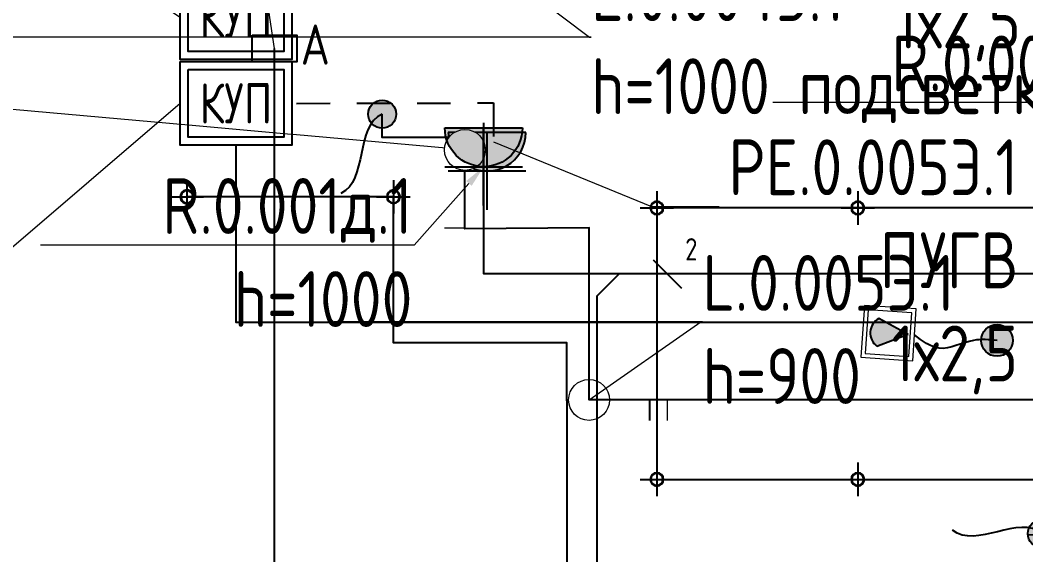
# Model space of a CAD drawing. Header units: millimetres. Extents: x -298345 to 861279, y -149517 to 72226.
# Drawn here: x 24492 to 28998, y 26687 to 29081 of the extents above; entities that cross this region are included whole.
import ezdxf
from ezdxf import colors
from ezdxf.entities.mleader import LeaderData, LeaderLine
from ezdxf.enums import TextEntityAlignment as Align
from ezdxf.math import Vec2, Vec3

# ---------------------------------------------------------------- set-up
doc = ezdxf.new("R2010")
doc.units = ezdxf.units.MM
doc.linetypes.add('JIS_02_0.7', pattern=[1.35, 0.75, -0.6])
doc.layers.get('0').update_dxf_attribs({"plot": 0})
for name, color, linetype in [('0_UNC_1 Сети. Оборудование', 1, 'Continuous'), ('0_UNC_12 ДСУП. Оборудование', 104, 'Continuous'), ('0_UNC_12 ДСУП. Трассы', 104, 'Continuous'), ('0_UNC_2 Розетки. Трассы', 1, 'Continuous'), ('0_UNC_3 Свет. Выключатели 230', 1, 'Continuous'), ('0_UNC_3 Свет. Выключатели 230. Трассы', 1, 'Continuous'), ('0_UNC_3 Свет. Трассы', 1, 'Continuous'), ('0_UNC_3.2 Аварийный свет. Оборудование', 1, 'Continuous'), ('0_UNC_3.2 Аварийный свет. Трассы', 1, 'Continuous'), ('0_UNC_4 LED. Оборудование 24', 1, 'Continuous'), ('0_UNC_6 WD. Оборудование', 1, 'Continuous')]:
    doc.layers.add(name, color=color, linetype=linetype)
doc.layers.add('0_UNC_2 Розетки. Оборудование', color=7, linetype='Continuous', true_color=0x991b1e)
doc.layers.add('0_UNC_3 Свет. Оборудование', color=7, linetype='Continuous', true_color=0x991b1e)
doc.layers.add('Отключено', color=104, linetype='Continuous', plot=False)
doc.styles.add('Unecom', font='GOST2304A_0.ttf', dxfattribs={"height": 2.5})
doc.styles.add('СПДС1.8', font='isocpeur.ttf', dxfattribs={"width": 0.8, "height": 1.8})
pattern_1 = [(0, (-2.5674, 3.856), (0, 6.985), [5.08, -1.905]), (90, (-2.5674, 3.856), (-6.985, 4e-16), [5.08, -1.905])]

# ---------------------------------------------------------------- blocks, each defined once
blk = doc.blocks.new('*U114')
at = {"color": 0, "lineweight": 13}
blk.add_lwpolyline([(0, 1.734), (0, 4.179), (0.867, 4.179)], dxfattribs=at)
at = {"color": 0, "ltscale": 2}
blk.add_lwpolyline([(0.867, 3.444), (0, 3.444)], dxfattribs=at)
at = {"color": 0, "lineweight": 13}
blk.add_circle((0, 0.867), 0.867, dxfattribs=at)
blk.add_circle((0, 0.867), 0.867, dxfattribs=at)
blk.add_circle((0, 0.867), 0.867, dxfattribs=at)
blk.add_circle((0, 0.867), 0.867, dxfattribs=at)
blk.add_circle((0, 0.867), 0.867, dxfattribs=at)
at = {"color": 0, "style": 'Unecom', "flags": 9}
for tag in ['ГРУППА', 'НАИМЕНОВАНИЕ']:
    blk.add_attdef(tag, (0, 0), '', height=2.5, dxfattribs=at)
blk = doc.blocks.new('_None')
blk = doc.blocks.new('*U309')
at = {"ltscale": 0.4}
h = blk.add_hatch(color=0, dxfattribs=at)
h.dxf.hatch_style = 1
h.paths.add_polyline_path([(1.737, 0, 0.414214), (0, 1.737), (0, 0)])
h = blk.add_hatch(color=0, dxfattribs=at)
h.dxf.hatch_style = 1
h.paths.add_polyline_path([(1.737, 0), (0, 0), (0, -1.737, 0.414214)])
at = {"color": 0, "linetype": 'ByBlock', "lineweight": -2}
for points in [[(0, 1.737), (0, -1.737)], [(1.737, 1.737), (1.737, -1.737)]]:
    blk.add_lwpolyline(points, dxfattribs=at)
at = {"color": 0, "ltscale": 0.4}
blk.add_lwpolyline([(3.475, 0), (0, 0)], dxfattribs=at)
at = {"color": 0, "linetype": 'ByBlock', "lineweight": -2}
blk.add_arc((0, 0), 1.737, 270, 90, dxfattribs=at)
at = {"color": 18, "true_color": 0x000000, "style": 'Unecom', "flags": 1}
for tag, p in [('НАЗНАЧЕНИЕ', (-2.52, 0.678)), ('ГРУППА', (-2.52, -2.272))]:
    blk.add_attdef(tag, p, '', height=2.5, rotation=180, dxfattribs=at)
at = {"layer": 'Defpoints', "style": 'Unecom'}
for tag, p in [('АТРИБУТ', (12.974, 0.678)), ('МОДЕЛЬ', (12.974, -2.272))]:
    blk.add_attdef(tag, p, '', height=2.5, rotation=180, dxfattribs=at)
blk = doc.blocks.new('*U28')
at = {"linetype": 'ByBlock'}
blk.add_wipeout([(1.881, 2.516), (1.881, -2.484), (-1.869, -2.484), (-1.869, 2.516)], dxfattribs=at)
at = {"linetype": 'ByBlock', "lineweight": -2}
for points in [[(1.881, 2.516), (1.881, -2.484), (-1.869, -2.484), (-1.869, 2.516)], [(1.524, 2.159), (1.524, -2.127), (-1.512, -2.127), (-1.512, 2.159)]]:
    blk.add_lwpolyline(points, close=True, dxfattribs=at)
at = {"linetype": 'ByBlock', "lineweight": -2, "style": 'СПДС1.8', "width": 0.8}
blk.add_text('КУП', height=1.8, rotation=270, dxfattribs=at).set_placement((0.006, 0.016), align=Align.MIDDLE_CENTER)
blk = doc.blocks.new('*U312')
at = {"ltscale": 0.4}
h = blk.add_hatch(color=0, dxfattribs=at)
h.dxf.hatch_style = 1
h.paths.add_polyline_path([(1.737, 0, 0.414214), (0, 1.737), (0, 0)])
h = blk.add_hatch(color=0, dxfattribs=at)
h.dxf.hatch_style = 1
h.paths.add_polyline_path([(1.737, 0), (0, 0), (0, -1.737, 0.414214)])
at = {"color": 0, "linetype": 'ByBlock', "lineweight": -2}
for points in [[(0, 1.737), (0, -1.737)], [(1.737, 1.737), (1.737, -1.737)]]:
    blk.add_lwpolyline(points, dxfattribs=at)
at = {"color": 0, "ltscale": 0.4}
blk.add_lwpolyline([(3.475, 0), (0, 0)], dxfattribs=at)
at = {"color": 0, "linetype": 'ByBlock', "lineweight": -2}
blk.add_arc((0, 0), 1.737, 270, 90, dxfattribs=at)
at = {"color": 18, "true_color": 0x000000, "style": 'Unecom', "flags": 1}
for tag, p in [('НАЗНАЧЕНИЕ', (-2.52, 0.678)), ('ГРУППА', (-2.52, -2.272))]:
    blk.add_attdef(tag, p, '', height=2.5, rotation=180, dxfattribs=at)
at = {"layer": 'Defpoints', "style": 'Unecom'}
for tag, p in [('АТРИБУТ', (12.974, 0.678)), ('МОДЕЛЬ', (12.974, -2.272))]:
    blk.add_attdef(tag, p, '', height=2.5, rotation=180, dxfattribs=at)
blk = doc.blocks.new('АО')
at = {"color": 1}
blk.add_lwpolyline([(-100, 60), (100, 60), (100, -60), (-100, -60), (-100, 60)], dxfattribs=at)
at = {"color": 1, "insert": (117.1, 107.6), "char_height": 180, "attachment_point": 1, "style": 'Unecom'}
blk.add_mtext('А', dxfattribs=at)
blk = doc.blocks.new('*U165')
h = blk.add_hatch()
h.set_pattern_fill('ANGLE', color=0)
h.set_pattern_definition(pattern_1)
h.paths.add_polyline_path([(1.25, -1.25, 1), (-1.25, -1.25, 1)])
at = {"linetype": 'ByBlock'}
h = blk.add_hatch(color=0, dxfattribs=at)
h.dxf.hatch_style = 1
h.paths.add_polyline_path([(0.05, -0.001, 1), (-0.05, -2.499, 1)])
at = {"color": 0, "linetype": 'ByBlock'}
blk.add_circle((0, -1.25), 1.25, dxfattribs=at)
at = {"color": 0, "linetype": 'ByBlock', "start_tangent": (-7.232311, 6.792824), "end_tangent": (-9.476781, 8.347555)}
blk.add_spline([(0, -1.25), (-7.984, -0.745)], degree=3, dxfattribs=at)
blk = doc.blocks.new('ELTOOL_CABLE_TICK_ANNO_100_1p8_0p8_0p6')
at = {"linetype": 'ByBlock'}
blk.add_line((-63.6, 63.6), (63.6, -63.6), dxfattribs=at)
at = {"style": 'Unecom'}
blk.add_attdef('COUNT', (80, 60), '', height=100, dxfattribs=at)
blk = doc.blocks.new('Протечки2')
at = {"linetype": 'ByBlock'}
h = blk.add_hatch(color=5, dxfattribs=at)
h.dxf.hatch_style = 1
h.paths.add_polyline_path([(-178, 0, 1), (178, 0, 1)])
h = blk.add_hatch(color=5, dxfattribs=at)
h.dxf.hatch_style = 1
h.paths.add_polyline_path([(0, -995), (-157, -1335, 0.549868), (157, -1335)])
at = {"color": 5, "linetype": 'ByBlock', "lineweight": 5}
blk.add_lwpolyline([(291, -925), (-291, -925), (-291, -1506), (291, -1506)], close=True, dxfattribs=at)
blk.add_lwpolyline([(245, -971), (-245, -971), (-245, -1460), (245, -1460), (245, -971)], dxfattribs=at)
at = {"color": 5, "linetype": 'ByBlock'}
for points in [[(0, -995), (-157, -1335)], [(0, -995), (157, -1335)]]:
    blk.add_lwpolyline(points, dxfattribs=at)
blk.add_circle((0, 0), 178, dxfattribs=at)
blk.add_arc((0, -1236), 185, 212.39, 327.61, dxfattribs=at)
blk.add_spline([(0, 0), (18, -263), (131, -639), (0, -925)], degree=3, dxfattribs=at)
blk = doc.blocks.new('ELF Встраиваемый точечный светильник - Точечный встраиваемый светильник-1896823-План расположения приборов освещения_ выключателей_ групп освещения цокольного этажа на отметке -4_800')
at = {"color": 0}
for p, q in [((0, 75), (0, -75)), ((-75, 0), (75, 0))]:
    blk.add_line(p, q, dxfattribs=at)
for radius, start, end in [(30, 0, 180), (30, 180, 360), (27, 0, 180), (27, 180, 360)]:
    blk.add_arc((0, 0), radius, start, end, dxfattribs=at)
at = {"color": 0, "style": 'Unecom', "flags": 9}
for tag in ['ГРУППА', 'МОЩНОСТЬ', 'НАИМЕНОВАНИЕ']:
    blk.add_attdef(tag, (0, 0), '', height=2.5, dxfattribs=at)
blk = doc.blocks.new('ELF Встраиваемый точечный светильник - Точечный встраиваемый светильник-V40-План расположения приборов освещения_ выключателей_ групп освещения цокольного этажа на отметке -4_800')
at = {"color": 0}
for p, q in [((0, 75), (0, -75)), ((-75, 0), (75, 0))]:
    blk.add_line(p, q, dxfattribs=at)
for radius, start, end in [(30, 120, 180), (30, 180, 285), (27, 46.2971, 180), (27, 180, 360), (30, 76.8649, 118.8816), (30, 0, 75), (30, 286.1089, 360), (27, 0, 45)]:
    blk.add_arc((0, 0), radius, start, end, dxfattribs=at)
at = {"color": 0, "style": 'Unecom', "flags": 9}
for tag in ['ГРУППА', 'МОЩНОСТЬ', 'НАИМЕНОВАНИЕ']:
    blk.add_attdef(tag, (0, 0), '', height=2.5, dxfattribs=at)
blk = doc.blocks.new('ELF Встраиваемый точечный светильник - Точечный встраиваемый светильник-V41-План расположения приборов освещения_ выключателей_ групп освещения цокольного этажа на отметке -4_800')
at = {"color": 0}
for p, q in [((0, 75), (0, -65)), ((-75, 0), (75, 0)), ((0, -65), (0, -70)), ((0, -70), (0, -75))]:
    blk.add_line(p, q, dxfattribs=at)
for radius, start, end in [(30, 15, 180), (30, 180, 360), (27, 165, 180), (27, 180, 360), (27, 45, 165), (27, 0, 45), (30, 0, 15)]:
    blk.add_arc((0, 0), radius, start, end, dxfattribs=at)
at = {"color": 0, "style": 'Unecom', "flags": 9}
for tag in ['ГРУППА', 'МОЩНОСТЬ', 'НАИМЕНОВАНИЕ']:
    blk.add_attdef(tag, (0, 0), '', height=2.5, dxfattribs=at)
blk = doc.blocks.new('*U112')
at = {"color": 0}
blk.add_wipeout([(-0.867, 0.857), (-0.864, 0.935), (-0.849, 1.041), (-0.806, 1.186), (-0.751, 1.301), (-0.648, 1.44), (-0.501, 1.575), (-0.34, 1.661), (-0.16, 1.719), (0.007, 1.733), (0.198, 1.711), (0.389, 1.64), (0.524, 1.558), (0.642, 1.449), (0.758, 1.3), (0.813, 1.168), (0.85, 1.021), (0.863, 0.87), (0.856, 0.748), (0.834, 0.63), (0.785, 0.505), (0.707, 0.365), (0.629, 0.271), (0.522, 0.175), (0.379, 0.087), (0.199, 0.027), (0, 0), (-0.126, 0.012), (-0.303, 0.055), (-0.47, 0.138), (-0.589, 0.231), (-0.721, 0.391), (-0.796, 0.536), (-0.855, 0.723)], dxfattribs=at)
blk.add_wipeout([(-0.867, 0.867), (-0.862, 0.958), (-0.842, 1.074), (-0.806, 1.186), (-0.751, 1.301), (-0.687, 1.396), (-0.608, 1.485), (-0.501, 1.575), (-0.409, 1.632), (-0.271, 1.691), (-0.16, 1.719), (-0.037, 1.733), (0.05, 1.733), (0.198, 1.711), (0.339, 1.665), (0.438, 1.615), (0.555, 1.533), (0.642, 1.449), (0.727, 1.34), (0.789, 1.228), (0.838, 1.09), (0.863, 0.952), (0.863, 0.788), (0.834, 0.63), (0.775, 0.477), (0.707, 0.365), (0.629, 0.271), (0.522, 0.175), (0.411, 0.104), (0.281, 0.047), (0.117, 0.008), (-0.059, 0.002), (-0.194, 0.022), (-0.346, 0.072), (-0.47, 0.138), (-0.589, 0.231), (-0.679, 0.328), (-0.763, 0.455), (-0.83, 0.617), (-0.86, 0.757)], dxfattribs=at)
at = {"color": 0, "lineweight": 13}
blk.add_lwpolyline([(0, 1.734), (0, 4.179), (0.867, 4.179)], dxfattribs=at)
blk.add_circle((0, 0.867), 0.867, dxfattribs=at)
blk.add_circle((0, 0.867), 0.867, dxfattribs=at)
blk.add_circle((0, 0.867), 0.867, dxfattribs=at)
blk.add_circle((0, 0.867), 0.867, dxfattribs=at)
blk.add_circle((0, 0.867), 0.867, dxfattribs=at)
blk.add_circle((0, 0.867), 0.867, dxfattribs=at)
at = {"color": 0, "style": 'Unecom', "flags": 9}
for tag in ['ГРУППА', 'НАИМЕНОВАНИЕ']:
    blk.add_attdef(tag, (0, 0), '', height=2.5, dxfattribs=at)
blk = doc.blocks.new('*U193')
h = blk.add_hatch()
h.set_pattern_fill('ANGLE', color=0)
h.set_pattern_definition(pattern_1)
h.paths.add_polyline_path([(1.25, -1.25, 1), (-1.25, -1.25, 1)])
at = {"linetype": 'ByBlock'}
h = blk.add_hatch(color=0, dxfattribs=at)
h.dxf.hatch_style = 1
h.paths.add_polyline_path([(-0.58, -2.357, 1), (0.58, -0.143, 1)])
at = {"color": 0, "linetype": 'ByBlock'}
blk.add_circle((0, -1.25), 1.25, dxfattribs=at)
at = {"color": 0, "linetype": 'ByBlock', "start_tangent": (3.631204, -9.233804), "end_tangent": (4.994827, -11.599256)}
blk.add_spline([(0, -1.25), (7.001, -5.122)], degree=3, dxfattribs=at)

msp = doc.modelspace()

# ---------------------------------------------------------------- linework, layer by layer
at = {"layer": '0_UNC_12 ДСУП. Трассы'}
msp.add_lwpolyline([(47376.6, 42404.5), (47376.6, 43111.9), (45578, 43111.9), (45578, 38301.1), (42790.8, 38301.1), (42790.8, 30453.8), (30527.5, 30453.8), (30527.5, 27728.1), (25460.8, 27728.1), (25460.8, 28707.8)], dxfattribs=at)
at = {"layer": '0_UNC_12 ДСУП. Трассы', "linetype": 'JIS_02_0.7', "ltscale": 200}
msp.add_lwpolyline([(25460.8, 28707.8), (26613, 28710.2), (26613, 28536.4)], dxfattribs=at)
at = {"layer": '0_UNC_3 Свет. Выключатели 230. Трассы', "linetype": 'Continuous', "ltscale": 200}
msp.add_lwpolyline([(48799.2, 45990.7), (48799.2, 45280.8), (51079.5, 45280.8), (51079.5, 43111.9), (45578, 43111.9), (45578, 41777.5), (45578, 41777.5), (45578, 38301.1), (42790.6, 38293), (42790.8, 30453.8), (30527.6, 30453.8), (30527.4, 28112.7), (30417.1, 28108.4), (30317.1, 28208.4), (30317.1, 28419.3), (30317.1, 28108.4), (29713.7, 28113.3), (29713.7, 27381), (27040.9, 27381), (27040.9, 28151.1), (26485.1, 28146.2), (26485.1, 28499.8)], dxfattribs=at)
at = {"layer": '0_UNC_3 Свет. Трассы'}
for points in [[(26485.1, 28555.1), (26114.3, 28555.1), (26114.3, 28660.2)], [(30224.1, 28419.3), (29144.6, 28419.3), (29144.6, 28240.2), (27344.6, 28240.2), (27344.6, 27025.2), (29144.6, 27025.2)], [(26941.2, 27376.2), (26941.2, 27636.9), (26164.6, 27636.9), (26164.6, 28290.2), (25239.6, 28290.2)], [(26941.2, 27376.2), (26941.2, 26590.2), (25239.6, 26590.2)]]:
    msp.add_lwpolyline(points, dxfattribs=at)

# ---------------------------------------------------------------- block references
at = {"layer": '0_UNC_12 ДСУП. Оборудование', "xscale": 100, "yscale": 100, "zscale": 100, "rotation": 270.0000000000009}
msp.add_blockref('*U309', (26584.3, 28578.7), dxfattribs=at)
at = {"layer": '0_UNC_2 Розетки. Трассы', "color": 1}
msp.add_blockref('ELTOOL_CABLE_TICK_ANNO_100_1p8_0p8_0p6', (27391.5, 27945.1), dxfattribs=at).add_auto_attribs({'COUNT': '2'})
at = {"layer": '0_UNC_3 Свет. Выключатели 230', "color": 244, "true_color": 0x991b1e, "xscale": 105.6317492348601, "yscale": 105.6317492348601, "zscale": 105.6317492348601, "rotation": 270}
msp.add_blockref('*U114', (26949.4, 27381), dxfattribs=at)
at = {"layer": '0_UNC_3 Свет. Оборудование', "linetype": 'ByBlock', "xscale": 49.99999999999999, "yscale": 49.99999999999999, "zscale": 49.99999999999999, "rotation": 271.4441497116656}
msp.add_blockref('*U193', (26176.8, 28661.7), dxfattribs=at)
at = {"layer": '0_UNC_3 Свет. Оборудование', "color": 1, "true_color": 0xff0000}
for name, p in [('ELF Встраиваемый точечный светильник - Точечный встраиваемый светильник-V40-План расположения приборов освещения_ выключателей_ групп освещения цокольного этажа на отметке -4_800', (25239.6, 28290.2)), ('ELF Встраиваемый точечный светильник - Точечный встраиваемый светильник-V41-План расположения приборов освещения_ выключателей_ групп освещения цокольного этажа на отметке -4_800', (26164.6, 28290.2)), ('ELF Встраиваемый точечный светильник - Точечный встраиваемый светильник-1896823-План расположения приборов освещения_ выключателей_ групп освещения цокольного этажа на отметке -4_800', (27344.6, 28240.2)), ('ELF Встраиваемый точечный светильник - Точечный встраиваемый светильник-1896823-План расположения приборов освещения_ выключателей_ групп освещения цокольного этажа на отметке -4_800', (28244.6, 28240.2)), ('ELF Встраиваемый точечный светильник - Точечный встраиваемый светильник-1896823-План расположения приборов освещения_ выключателей_ групп освещения цокольного этажа на отметке -4_800', (27344.6, 27025.2)), ('ELF Встраиваемый точечный светильник - Точечный встраиваемый светильник-1896823-План расположения приборов освещения_ выключателей_ групп освещения цокольного этажа на отметке -4_800', (28244.6, 27025.2))]:
    msp.add_blockref(name, p, dxfattribs=at)
at = {"layer": '0_UNC_4 LED. Оборудование 24', "linetype": 'ByBlock', "xscale": 49.99999999999999, "yscale": 49.99999999999999, "zscale": 49.99999999999999, "rotation": 1.444149711665488}
msp.add_blockref('*U165', (29067.6, 26844.8), dxfattribs=at)
at = {"layer": '0_UNC_6 WD. Оборудование', "color": 5, "xscale": 0.4004346142049288, "yscale": 0.4004346142049288, "zscale": 0.4004346142049288, "rotation": 266.1535085279638}
msp.add_blockref('Протечки2', (28868.3, 27647.4), dxfattribs=at)

# ---------------------------------------------------------------- leaders
at = {"layer": '0_UNC_1 Сети. Оборудование'}
ml = msp.add_multileader_mtext('Standard', dxfattribs=at)
ml.set_content('ЩС-ВК.02 \\Pот ЩР-01\\PВxШxГ 600x400x200 мм', color=7, style='Unecom')
ml.set_leader_properties(color=7, linetype='ByLayer', lineweight=13)
ml.set_arrow_properties(name='NONE')
ml.build(insert=Vec2(0, 0))
ml.multileader.update_dxf_attribs({"has_dogleg": 0, "text_left_attachment_type": 6, "text_right_attachment_type": 6, "text_bottom_attachment_type": 10, "arrow_head_size": 0, "scale": 150})
ctx = ml.context
ctx.base_point, ctx.scale, ctx.char_height, ctx.arrow_head_size, ctx.landing_gap_size, ctx.plane_origin = Vec3(20042.2, 26636.4), 150, 350, 0, 3, Vec3(5103, 25662.2)
ctx.left_attachment, ctx.right_attachment, ctx.top_attachment = 6, 6, 10
notes = []
notes.append((ctx, [(1, (1, 1, 0), (23028.8, 26636.4), (-1, 0), 12, [(0, [(23079.1, 24172.7)], 0, [])])]))
ctx.mtext.insert, ctx.mtext.width, ctx.mtext.flow_direction = Vec3(20045.2, 27056.4), 3141.572, 5
at = {"layer": '0_UNC_3 Свет. Выключатели 230', "color": 7, "ltscale": 200}
ml = msp.add_multileader_mtext('Standard', dxfattribs=at)
ml.set_content('L.0.005Э.1\\Ph=900', color=7, style='Unecom')
ml.set_leader_properties(color=7, linetype='ByLayer', lineweight=13)
ml.set_arrow_properties(name='NONE')
ml.build(insert=Vec2(0, 0))
ml.multileader.update_dxf_attribs({"text_left_attachment_type": 6, "text_right_attachment_type": 6, "text_bottom_attachment_type": 10, "dogleg_length": 0.08, "arrow_head_size": 100, "scale": 100})
ctx = ml.context
ctx.base_point, ctx.scale, ctx.char_height, ctx.arrow_head_size, ctx.landing_gap_size, ctx.plane_origin = Vec3(27549.3, 27729.7), 100, 250, 100, 0, Vec3(-265309.5, -9468.8)
ctx.left_attachment, ctx.right_attachment, ctx.top_attachment = 6, 6, 10
notes.append((ctx, [(0, (1, 1, 0), (27541.3, 27729.7), (1, 0), 8, [(0, [(27040.9, 27381)], 0, [])])]))
ctx.mtext.insert, ctx.mtext.flow_direction = Vec3(27549.3, 28029.7), 5
at = {"layer": '0_UNC_3.2 Аварийный свет. Оборудование'}
ml = msp.add_multileader_mtext('Standard', dxfattribs=at)
ml.set_content('AL.1.005.1', color=7, style='Unecom')
ml.set_leader_properties(color=7, linetype='ByLayer', lineweight=13)
ml.set_arrow_properties(name='NONE')
ml.build(insert=Vec2(0, 0))
ml.multileader.update_dxf_attribs({"text_left_attachment_type": 6, "text_right_attachment_type": 6, "text_bottom_attachment_type": 10, "dogleg_length": 0, "arrow_head_size": 0, "scale": 75})
ctx = ml.context
ctx.base_point, ctx.scale, ctx.char_height, ctx.arrow_head_size, ctx.landing_gap_size, ctx.plane_origin = Vec3(32075.7, 27237.7), 75, 180, 0, 1.5, Vec3(34972.6, 30461.1)
ctx.left_attachment, ctx.right_attachment, ctx.top_attachment, ctx.text_align_type = 6, 6, 10, 2
notes.append((ctx, [(0, (1, 1, 0), (32890.2, 27237.7), (-1, 0), 0, [(0, [(32938.6, 26925.2)], 0, [])])]))
ctx.mtext.insert, ctx.mtext.width, ctx.mtext.alignment, ctx.mtext.flow_direction = Vec3(32888.7, 27453.7), 1785.256, 3, 5
ml = msp.add_multileader_mtext('Standard', dxfattribs=at)
ml.set_content('AL.1.005.1', color=7, style='Unecom')
ml.set_leader_properties(color=7, linetype='ByLayer', lineweight=13)
ml.set_arrow_properties(name='NONE')
ml.build(insert=Vec2(0, 0))
ml.multileader.update_dxf_attribs({"text_left_attachment_type": 6, "text_right_attachment_type": 6, "text_bottom_attachment_type": 10, "dogleg_length": 0, "arrow_head_size": 0, "scale": 75})
ctx = ml.context
ctx.base_point, ctx.scale, ctx.char_height, ctx.arrow_head_size, ctx.landing_gap_size, ctx.plane_origin = Vec3(35437.5, 26827.5), 75, 180, 0, 1.5, Vec3(38334.4, 30050.8)
ctx.left_attachment, ctx.right_attachment, ctx.top_attachment, ctx.text_align_type = 6, 6, 10, 2
notes.append((ctx, [(0, (1, 1, 0), (36251.9, 26827.5), (-1, 0), 0, [(0, [(36300.3, 26514.9)], 0, [])])]))
ctx.mtext.insert, ctx.mtext.width, ctx.mtext.alignment, ctx.mtext.flow_direction = Vec3(36250.4, 27043.5), 1785.256, 3, 5
at = {"layer": '0_UNC_4 LED. Оборудование 24', "color": 7, "ltscale": 200}
ml = msp.add_multileader_mtext('Standard', dxfattribs=at)
ml.set_content('LD.0.002Э.1\\Ph=1600', color=7, style='Unecom')
ml.set_leader_properties(color=7, linetype='ByLayer', lineweight=13)
ml.build(insert=Vec2(0, 0))
ml.multileader.update_dxf_attribs({"text_left_attachment_type": 6, "text_right_attachment_type": 6, "text_bottom_attachment_type": 10, "arrow_head_size": 1})
ctx = ml.context
ctx.base_point, ctx.char_height, ctx.arrow_head_size, ctx.landing_gap_size, ctx.plane_origin = Vec3(29685.4, 27379.3), 150, 1, 0, Vec3(-257055.7, -8011.5)
ctx.left_attachment, ctx.right_attachment, ctx.top_attachment = 6, 6, 10
notes.append((ctx, [(0, (1, 1, 0), (29685.3, 27379.3), (1, 0), 0.08, [(1, [(29069.1, 26782.3)], 0, [])])]))
ctx.mtext.insert, ctx.mtext.width, ctx.mtext.flow_direction = Vec3(29685.4, 27559.3), 738.006, 5
at = {"layer": 'Отключено', "ltscale": 200}
ml = msp.add_multileader_mtext('Standard', dxfattribs=at)
ml.set_content('КУП.0.004Э.1\\PПУГВ 1х6', color=7, style='Unecom')
ml.set_leader_properties(color=7, linetype='ByLayer', lineweight=13)
ml.build(insert=Vec2(0, 0))
ml.multileader.update_dxf_attribs({"text_left_attachment_type": 6, "text_right_attachment_type": 6, "text_bottom_attachment_type": 10, "dogleg_length": 1, "arrow_head_size": 0, "scale": 100})
ctx = ml.context
ctx.base_point, ctx.scale, ctx.char_height, ctx.arrow_head_size, ctx.landing_gap_size, ctx.plane_origin = Vec3(22208.5, 29729.3), 100, 250, 0, 200, Vec3(18330.4, 24575.5)
ctx.left_attachment, ctx.right_attachment, ctx.top_attachment, ctx.text_align_type = 6, 6, 10, 2
notes.append((ctx, [(1, (1, 1, 0), (24246.2, 29729.3), (-1, 0), 100, [(0, [(25209.3, 29092.1)], 0, [])])]))
ctx.mtext.insert, ctx.mtext.width, ctx.mtext.alignment, ctx.mtext.flow_direction = Vec3(23946.2, 30029.3), 0.025, 3, 5
ml = msp.add_multileader_mtext('Standard', dxfattribs=at)
ml.set_content('РЕ.0.004Э.1\\PПУГВ 1х2,5', color=7, style='Unecom')
ml.set_leader_properties(color=7, linetype='ByLayer', lineweight=13)
ml.build(insert=Vec2(0, 0))
ml.multileader.update_dxf_attribs({"text_left_attachment_type": 6, "text_right_attachment_type": 6, "text_bottom_attachment_type": 10, "dogleg_length": 1, "arrow_head_size": 0, "scale": 100})
ctx = ml.context
ctx.base_point, ctx.scale, ctx.char_height, ctx.arrow_head_size, ctx.landing_gap_size, ctx.plane_origin = Vec3(27416.6, 29737.6), 100, 250, 0, 200, Vec3(19422.1, 24639.5)
ctx.left_attachment, ctx.right_attachment, ctx.top_attachment, ctx.text_align_type = 6, 6, 10, 2
notes.append((ctx, [(0, (1, 1, 0), (27316.6, 29737.6), (1, 0), 100, [(0, [(26613, 29298.7)], 0, [])])]))
ctx.mtext.insert, ctx.mtext.width, ctx.mtext.alignment, ctx.mtext.flow_direction = Vec3(28975.6, 30037.6), 0.025, 3, 5
ml = msp.add_multileader_mtext('Standard', dxfattribs=at)
ml.set_content('КУП.0.004Э.2\\PПУГВ 1х6', color=7, style='Unecom')
ml.set_leader_properties(color=7, linetype='ByLayer', lineweight=13)
ml.build(insert=Vec2(0, 0))
ml.multileader.update_dxf_attribs({"text_left_attachment_type": 6, "text_right_attachment_type": 6, "text_bottom_attachment_type": 10, "dogleg_length": 1, "arrow_head_size": 0, "scale": 100})
ctx = ml.context
ctx.base_point, ctx.scale, ctx.char_height, ctx.arrow_head_size, ctx.landing_gap_size, ctx.plane_origin = Vec3(22153.5, 27882.8), 100, 250, 0, 200, Vec3(18330.4, 24191.8)
ctx.left_attachment, ctx.right_attachment, ctx.top_attachment, ctx.text_align_type = 6, 6, 10, 2
notes.append((ctx, [(1, (1, 1, 0), (24246.2, 27882.8), (-1, 0), 100, [(0, [(25209.3, 28708.4)], 0, [])])]))
ctx.mtext.insert, ctx.mtext.width, ctx.mtext.alignment, ctx.mtext.flow_direction = Vec3(23946.2, 28182.8), 0.025, 3, 5
ml = msp.add_multileader_mtext('Standard', dxfattribs=at)
ml.set_content('РЕ.0.005Э.1\\PПУГВ 1х2,5', color=7, style='Unecom')
ml.set_leader_properties(color=7, linetype='ByLayer', lineweight=13)
ml.build(insert=Vec2(0, 0))
ml.multileader.update_dxf_attribs({"text_left_attachment_type": 6, "text_right_attachment_type": 6, "text_bottom_attachment_type": 10, "dogleg_length": 1, "arrow_head_size": 0, "scale": 100})
ctx = ml.context
ctx.base_point, ctx.scale, ctx.char_height, ctx.arrow_head_size, ctx.landing_gap_size, ctx.plane_origin = Vec3(27421.1, 28247.4), 100, 250, 0, 200, Vec3(19422.1, 23877.2)
ctx.left_attachment, ctx.right_attachment, ctx.top_attachment, ctx.text_align_type = 6, 6, 10, 2
notes.append((ctx, [(0, (1, 1, 0), (27321.1, 28247.4), (1, 0), 100, [(0, [(26613, 28536.4)], 0, [])])]))
ctx.mtext.insert, ctx.mtext.width, ctx.mtext.alignment, ctx.mtext.flow_direction = Vec3(28962.2, 28547.4), 0.025, 3, 5
for ctx, leaders in notes:
    for number, flags, end, landing, length, lines in leaders:
        leader = LeaderData()
        leader.index, (leader.has_last_leader_line, leader.has_dogleg_vector, leader.attachment_direction) = number, flags
        leader.last_leader_point, leader.dogleg_vector, leader.dogleg_length = Vec3(end), Vec3(landing), length
        for number, points, colour, breaks in lines:
            line = LeaderLine()
            line.index, line.vertices, line.color, line.breaks = number, Vec3.list(points), colors.encode_raw_color(colour), breaks
            leader.lines.append(line)
        ctx.leaders.append(leader)

# ---------------------------------------------------------------- next in the draw order: block references
at = {"layer": '0_UNC_12 ДСУП. Оборудование', "linetype": 'ByBlock', "lineweight": -3, "xscale": 100, "yscale": 100, "zscale": 100, "rotation": 90}
msp.add_blockref('*U28', (25460.8, 28707.8), dxfattribs=at)

# ---------------------------------------------------------------- next in the draw order: block references
msp.add_blockref('*U28', (25460.8, 29091.5), dxfattribs=at)

# ---------------------------------------------------------------- next in the draw order: linework, layer by layer
at = {"layer": '0_UNC_3.2 Аварийный свет. Трассы'}
msp.add_lwpolyline([(33469.1, 22608.8), (27012.6, 22608.8), (27012.6, 23009), (25632.4, 23009), (25632.4, 28954)], dxfattribs=at)

# ---------------------------------------------------------------- next in the draw order: block references
at = {"layer": '0_UNC_3.2 Аварийный свет. Оборудование'}
msp.add_blockref('АО', (25632.4, 28954), dxfattribs=at)

# ---------------------------------------------------------------- next in the draw order: leaders
at = {"layer": '0_UNC_3 Свет. Выключатели 230', "color": 7, "ltscale": 200}
ml = msp.add_multileader_mtext('Standard', dxfattribs=at)
ml.set_content('L.0.004Э.1\\Ph=1000 подсветка зеркала', color=7, style='Unecom')
ml.set_leader_properties(color=7, linetype='ByLayer', lineweight=13)
ml.set_arrow_properties(name='NONE')
ml.build(insert=Vec2(0, 0))
ml.multileader.update_dxf_attribs({"text_left_attachment_type": 6, "text_right_attachment_type": 6, "text_bottom_attachment_type": 10, "dogleg_length": 0.08, "arrow_head_size": 100, "scale": 100})
ctx = ml.context
ctx.base_point, ctx.scale, ctx.char_height, ctx.arrow_head_size, ctx.landing_gap_size, ctx.plane_origin = Vec3(27050.3, 29005.4), 100, 250, 100, 0, Vec3(-265765.6, 66270.2)
ctx.left_attachment, ctx.right_attachment, ctx.top_attachment = 6, 6, 10
notes = []
notes.append((ctx, [(0, (1, 1, 0), (27042.3, 29005.4), (1, 0), 8, [(0, [(26485.1, 29425.2)], 0, [])])]))
ctx.mtext.insert, ctx.mtext.flow_direction = Vec3(27050.3, 29326.7), 5
ml = msp.add_multileader_mtext('Standard', dxfattribs=at)
ml.set_content('L.0.005Э.1\\Ph=1000 подсветка зеркала', color=7, style='Unecom')
ml.set_leader_properties(color=7, linetype='ByLayer', lineweight=13)
ml.set_arrow_properties(name='NONE')
ml.build(insert=Vec2(0, 0))
ml.multileader.update_dxf_attribs({"text_left_attachment_type": 6, "text_right_attachment_type": 6, "text_bottom_attachment_type": 10, "dogleg_length": 0.08, "arrow_head_size": 100, "scale": 100})
ctx = ml.context
ctx.base_point, ctx.scale, ctx.char_height, ctx.arrow_head_size, ctx.landing_gap_size, ctx.plane_origin = Vec3(20775, 28704.1), 100, 250, 100, 0, Vec3(-265765.6, -8345.1)
ctx.left_attachment, ctx.right_attachment, ctx.top_attachment, ctx.text_align_type = 6, 6, 10, 2
notes.append((ctx, [(1, (1, 1, 0), (24198.9, 28704.1), (-1, 0), 8, [(0, [(26485.1, 28499.8)], 0, [])])]))
ctx.mtext.insert, ctx.mtext.alignment, ctx.mtext.flow_direction = Vec3(24190.9, 29025.4), 3, 5
at = {"layer": '0_UNC_3.2 Аварийный свет. Оборудование'}
ml = msp.add_multileader_mtext('Standard', dxfattribs=at)
ml.set_content('AL.1.005.1', color=7, style='Unecom')
ml.set_leader_properties(color=7, linetype='ByLayer', lineweight=13)
ml.set_arrow_properties(name='NONE')
ml.build(insert=Vec2(0, 0))
ml.multileader.update_dxf_attribs({"text_left_attachment_type": 6, "text_right_attachment_type": 6, "text_bottom_attachment_type": 10, "dogleg_length": 0, "arrow_head_size": 0, "scale": 75})
ctx = ml.context
ctx.base_point, ctx.scale, ctx.char_height, ctx.arrow_head_size, ctx.landing_gap_size, ctx.plane_origin = Vec3(30356.2, 29332.4), 75, 180, 0, 1.5, Vec3(33253.2, 32555.8)
ctx.left_attachment, ctx.right_attachment, ctx.top_attachment, ctx.text_align_type = 6, 6, 10, 2
notes.append((ctx, [(0, (1, 1, 0), (31170.7, 29332.4), (-1, 0), 0, [(0, [(31219.1, 29019.9)], 0, [])])]))
ctx.mtext.insert, ctx.mtext.width, ctx.mtext.alignment, ctx.mtext.flow_direction = Vec3(31169.2, 29548.4), 1785.256, 3, 5
ml = msp.add_multileader_mtext('Standard', dxfattribs=at)
ml.set_content('AL.1.005.1', color=7, style='Unecom')
ml.set_leader_properties(color=7, linetype='ByLayer', lineweight=13)
ml.set_arrow_properties(name='NONE')
ml.build(insert=Vec2(0, 0))
ml.multileader.update_dxf_attribs({"text_left_attachment_type": 6, "text_right_attachment_type": 6, "text_bottom_attachment_type": 10, "dogleg_length": 0, "arrow_head_size": 0, "scale": 75})
ctx = ml.context
ctx.base_point, ctx.scale, ctx.char_height, ctx.arrow_head_size, ctx.landing_gap_size, ctx.plane_origin = Vec3(24769.5, 29266.6), 75, 180, 0, 1.5, Vec3(27666.5, 32489.9)
ctx.left_attachment, ctx.right_attachment, ctx.top_attachment, ctx.text_align_type = 6, 6, 10, 2
notes.append((ctx, [(0, (1, 1, 0), (25584, 29266.6), (-1, 0), 0, [(0, [(25632.4, 28954)], 0, [])])]))
ctx.mtext.insert, ctx.mtext.width, ctx.mtext.alignment, ctx.mtext.flow_direction = Vec3(25582.5, 29482.6), 1785.256, 3, 5
for ctx, leaders in notes:
    for number, flags, end, landing, length, lines in leaders:
        leader = LeaderData()
        leader.index, (leader.has_last_leader_line, leader.has_dogleg_vector, leader.attachment_direction) = number, flags
        leader.last_leader_point, leader.dogleg_vector, leader.dogleg_length = Vec3(end), Vec3(landing), length
        for number, points, colour, breaks in lines:
            line = LeaderLine()
            line.index, line.vertices, line.color, line.breaks = number, Vec3.list(points), colors.encode_raw_color(colour), breaks
            leader.lines.append(line)
        ctx.leaders.append(leader)

# ---------------------------------------------------------------- next in the draw order: block references
at = {"layer": '0_UNC_3 Свет. Выключатели 230', "color": 244, "true_color": 0x991b1e, "xscale": 105.6317492348601, "yscale": 105.6317492348601, "zscale": 105.6317492348601, "rotation": 180}
msp.add_blockref('*U112', (26485.1, 28591.4), dxfattribs=at)

# ---------------------------------------------------------------- next in the draw order: linework, layer by layer
at = {"layer": '0_UNC_2 Розетки. Трассы', "color": 1, "ltscale": 200}
for points in [[(47934.1, 42132.6), (47934.1, 43156.9), (45578, 43148.7), (45578, 41574.9), (45578, 41574.9), (45578, 38301.1), (42790.8, 38301.1), (42790.8, 30453.8), (30692.4, 30453.8), (30692.4, 27945), (27175.5, 27945.1), (27075.5, 27845.1), (27075.5, 26544.9), (26240.5, 26544.8), (26240.5, 25874.2)], [(47934.1, 42132.6), (47934.1, 43156.9), (45578, 43148.7), (45578, 41574.9), (45578, 41574.9), (45578, 38301.1), (42790.8, 38301.1), (42790.8, 30453.8), (30692.4, 30453.8), (30692.4, 27945), (26569.3, 27945.1), (26569.3, 28621)]]:
    msp.add_lwpolyline(points, dxfattribs=at)

# ---------------------------------------------------------------- next in the draw order: block references
at = {"layer": '0_UNC_2 Розетки. Оборудование', "xscale": -100, "yscale": 100, "zscale": 100, "rotation": 90}
msp.add_blockref('*U312', (26568.6, 28598.5), dxfattribs=at)

# ---------------------------------------------------------------- next in the draw order: leaders
at = {"layer": '0_UNC_2 Розетки. Оборудование', "color": 7, "ltscale": 200}
ml = msp.add_multileader_mtext('Standard', dxfattribs=at)
ml.set_content('R.0.005Э.1', color=7, style='Unecom')
ml.set_leader_properties(color=7, linetype='ByLayer', lineweight=13)
ml.build(insert=Vec2(0, 0))
ml.multileader.update_dxf_attribs({"text_left_attachment_type": 6, "text_right_attachment_type": 6, "text_bottom_attachment_type": 10, "dogleg_length": 0.08, "arrow_head_size": 100, "scale": 100})
ctx = ml.context
ctx.base_point, ctx.scale, ctx.char_height, ctx.arrow_head_size, ctx.landing_gap_size, ctx.plane_origin = Vec3(28347.8, 28712.3), 100, 250, 100, 0, Vec3(-262312.8, -10259.2)
ctx.left_attachment, ctx.right_attachment, ctx.top_attachment, ctx.text_align_type = 6, 6, 10, 2
notes = []
notes.append((ctx, [(1, (1, 1, 0), (29554, 28712.3), (-1, 0), 8, [(0, [(29865.2, 28393.5)], 0, [])])]))
ctx.mtext.insert, ctx.mtext.width, ctx.mtext.alignment, ctx.mtext.flow_direction = Vec3(29546, 29012.3), 670.802, 3, 5
ml = msp.add_multileader_mtext('Standard', dxfattribs=at)
ml.set_content('R.0.001д.1\\Ph=1000', color=7, style='Unecom')
ml.set_leader_properties(color=7, linetype='ByLayer', lineweight=13)
ml.build(insert=Vec2(0, 0))
ml.multileader.update_dxf_attribs({"text_left_attachment_type": 6, "text_right_attachment_type": 6, "text_bottom_attachment_type": 10, "dogleg_length": 0.08, "arrow_head_size": 100, "scale": 100})
ctx = ml.context
ctx.base_point, ctx.scale, ctx.char_height, ctx.arrow_head_size, ctx.landing_gap_size, ctx.plane_origin = Vec3(25105.2, 28074.1), 100, 250, 100, 0, Vec3(-265609.1, -9325.3)
ctx.left_attachment, ctx.right_attachment, ctx.top_attachment, ctx.text_align_type = 6, 6, 10, 2
notes.append((ctx, [(1, (1, 1, 0), (26257.7, 28074.1), (-1, 0), 8, [(0, [(26569.3, 28424.8)], 0, [])])]))
ctx.mtext.insert, ctx.mtext.alignment, ctx.mtext.flow_direction = Vec3(26249.7, 28374.1), 3, 5
ml = msp.add_multileader_mtext('Standard', dxfattribs=at)
ml.set_content('R.0.001Э.1\\Ph=300', color=7, style='Unecom')
ml.set_leader_properties(color=7, linetype='ByLayer', lineweight=13)
ml.build(insert=Vec2(0, 0))
ml.multileader.update_dxf_attribs({"text_left_attachment_type": 6, "text_right_attachment_type": 6, "text_bottom_attachment_type": 10, "dogleg_length": 0.08, "arrow_head_size": 100, "scale": 100})
ctx = ml.context
ctx.base_point, ctx.scale, ctx.char_height, ctx.arrow_head_size, ctx.landing_gap_size, ctx.plane_origin = Vec3(31057.8, 28031.7), 100, 250, 100, 0, Vec3(-261784.1, -8560.3)
ctx.left_attachment, ctx.right_attachment, ctx.top_attachment, ctx.text_align_type = 6, 6, 10, 2
notes.append((ctx, [(0, (1, 1, 0), (31049.8, 28031.7), (1, 0), 8, [(0, [(30394, 28370.3)], 0, [])])]))
ctx.mtext.insert, ctx.mtext.width, ctx.mtext.alignment, ctx.mtext.flow_direction = Vec3(32220.2, 28331.7), 670.802, 3, 5
at = {"layer": '0_UNC_3 Свет. Оборудование', "color": 7, "ltscale": 200}
ml = msp.add_multileader_mtext('Standard', dxfattribs=at)
ml.set_content('L.1.010С.1\\Ph=1580{\\H0.66667x;\\P}расположение блока питания для подсветки определить по месту, управление осуществляется коммутацией цепи 230v', color=7, style='Unecom')
ml.set_leader_properties(color=7, linetype='ByLayer', lineweight=13)
ml.set_arrow_properties(name='NONE')
ml.build(insert=Vec2(0, 0))
ml.multileader.update_dxf_attribs({"text_left_attachment_type": 6, "text_right_attachment_type": 6, "text_bottom_attachment_type": 10, "dogleg_length": 0.08, "arrow_head_size": 100, "scale": 100})
ctx = ml.context
ctx.base_point, ctx.scale, ctx.char_height, ctx.arrow_head_size, ctx.landing_gap_size, ctx.plane_origin = Vec3(186409.4, 28275.8), 100, 250, 100, 0, Vec3(-98719.7, -8906.4)
ctx.left_attachment, ctx.right_attachment, ctx.top_attachment, ctx.text_align_type = 6, 6, 10, 2
notes.append((ctx, [(1, (1, 1, 0), (190113.8, 28275.8), (-1, 0), 8, [(1, [(191243.6, 25993.2)], 0, [])])]))
ctx.mtext.insert, ctx.mtext.width, ctx.mtext.alignment, ctx.mtext.flow_direction = Vec3(190105.8, 28597.1), 3750.115, 3, 5
for ctx, leaders in notes:
    for number, flags, end, landing, length, lines in leaders:
        leader = LeaderData()
        leader.index, (leader.has_last_leader_line, leader.has_dogleg_vector, leader.attachment_direction) = number, flags
        leader.last_leader_point, leader.dogleg_vector, leader.dogleg_length = Vec3(end), Vec3(landing), length
        for number, points, colour, breaks in lines:
            line = LeaderLine()
            line.index, line.vertices, line.color, line.breaks = number, Vec3.list(points), colors.encode_raw_color(colour), breaks
            leader.lines.append(line)
        ctx.leaders.append(leader)

doc.saveas('drawing.dxf')
